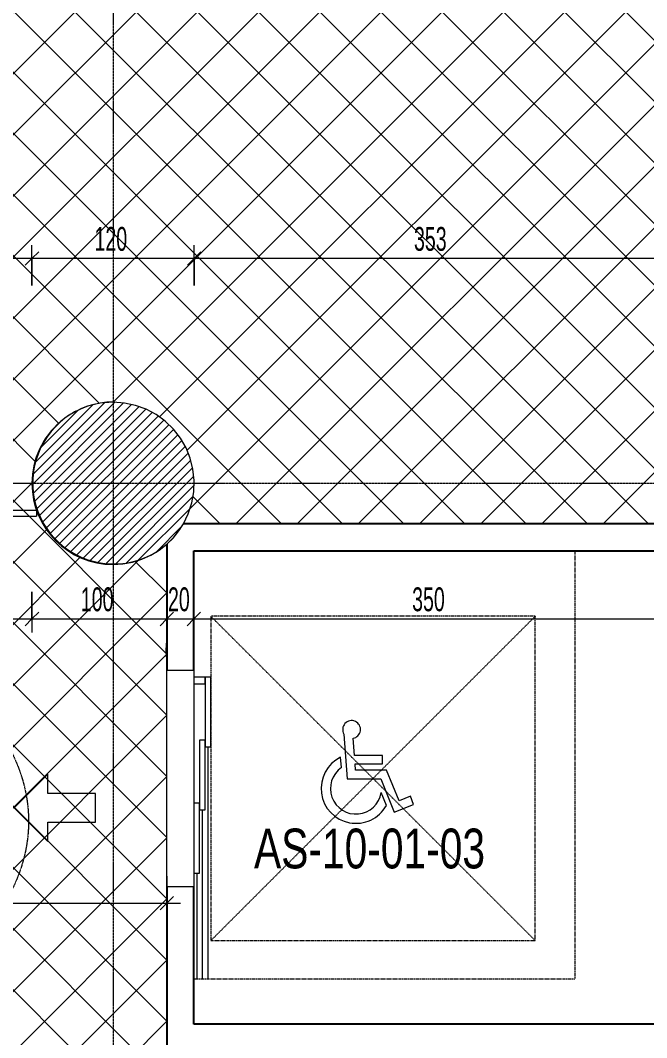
# Model space of a CAD drawing. Header units: centimetres. Extents: x -9345 to 11316, y -7197 to -3465.
# Drawn here: x -2281 to -1817, y -5941 to -5188 of the extents above; entities that cross this region are included whole.
import ezdxf

# ---------------------------------------------------------------- set-up
doc = ezdxf.new("R2010")
doc.units = ezdxf.units.CM
for name, pattern in [('Aligning Line', [0.635, 0.3175, -0.3175]), ('Grid Line 1_4_', [1.11125, 0.635, -0.15875, 0.15875, -0.15875]), ('Overhead', [0.396875, 0.238125, -0.15875])]:
    doc.linetypes.add(name, pattern=pattern)
for name, color, linetype, lineweight in [('A-ANNO-DIMS', 211, 'Continuous', 9), ('A-ANNO-DIMS-100', 211, 'Continuous', 9), ('A-DETL-GENF', 92, 'Continuous', 9), ('A-DETL-THIN', 151, 'Continuous', 9), ('A-FLOR-HRAL', 11, 'Continuous', 9), ('A-FLOR-OVHD', 1, 'Overhead', 9), ('A-WALL', 113, 'Continuous', 9), ('G-ANNO-TEXT', 231, 'Continuous', 9), ('L-SITE', 91, 'Continuous', 9), ('Q-SPCQ', 91, 'Continuous', 9), ('S-COLS', 52, 'Continuous', 9), ('S-GRID', 1, 'Continuous', 9)]:
    doc.layers.add(name, color=color, linetype=linetype, lineweight=lineweight)
doc.styles.add('Swis721 LtCn BT_1', font='swisscl.ttf', dxfattribs={"width": 0.8, "height": 17.639445})
doc.styles.add('Swis721 LtCn BT_3', font='swisscl.ttf', dxfattribs={"height": 29.399076})
doc.dimstyles.new('IUAS_DIMENSION_INSIDE_100', dxfattribs={"dimscale": 30.48, "dimtxt": 18, "dimasz": 0.328084, "dimexe": 0.328084, "dimexo": 0.0625, "dimgap": 0, "dimtad": 1, "dimdec": 0, "dimdsep": 46, "dimtxsty": 'Swis721 LtCn BT_1', "dimblk1": 'OBLIQUE', "dimblk2": 'OBLIQUE', "dimsah": 1, "dimcen": 0.09, "dimdle": 0.328084, "dimazin": 0, "dimtfac": 1, "dimtdec": 4, "dimtix": 1, "dimtmove": 0, "dimatfit": 3, "dimfxl": 0.656168, "dimfxlon": 1, "dimtvp": 1, "dimtolj": 1, "dimtzin": 0, "dimarcsym": 2})

# ---------------------------------------------------------------- blocks, each defined once
blk = doc.blocks.new('Railing - Railing-1489673-_116_30 KONKORS KATI _ CONCOURSE LEVEL')
at = {"layer": 'A-FLOR-HRAL'}
for p, q in [((-6129.15, 386.81), (-6127.78, 387.36)), ((-6129.15, 386.81), (-5999.83, 60.77)), ((-6127.73, 387.38), (-6125.44, 388.29)), ((-5996.11, 62.24), (-6125.44, 388.29)), ((-5996.11, 62.24), (-5999.83, 60.77))]:
    blk.add_line(p, q, dxfattribs=at)
blk = doc.blocks.new('M_Parking Symbol - ADA - M_Parking Symbol - ADA-492479-_116_30 KONKORS KATI _ CONCOURSE LEVEL')
at = {"layer": 'L-SITE'}
for p, q in [((-5.12, 28.82), (-2.59, -4.4)), ((2.62, 13), (1.65, 25.67)), ((-6.97, 4.04), (-7.54, 11.63)), ((23.52, 13), (2.62, 13)), ((23.52, 6.83), (23.52, 13)), ((3.45, 2.11), (3.09, 6.83)), ((3.09, 6.83), (23.52, 6.83)), ((26.48, 2.11), (3.45, 2.11)), ((35.67, -20.47), (26.48, 2.11)), ((-2.59, -4.4), (22.1, -4.4)), ((22.1, -4.4), (32.07, -28.92)), ((26.28, -23.95), (22.41, -14.44)), ((44.2, -17.06), (35.67, -20.47)), ((46.31, -23.23), (44.2, -17.06)), ((32.07, -28.92), (46.31, -23.23))]:
    blk.add_line(p, q, dxfattribs=at)
for centre, radius, start, end in [((0.56, 32.19), 6.6, 279.52961, 210.67771), ((3.77, -11.48), 25.73, 116.09402, 331.00806), ((3.77, -11.48), 18.87, 124.68421, 350.97943)]:
    blk.add_arc(centre, radius, start, end, dxfattribs=at)
blk = doc.blocks.new('20 KİŞİLİK ASANSÖR - 4 Person 320kg load-V13-_116_30 KONKORS KATI _ CONCOURSE LEVEL')
at = {"layer": 'Q-SPCQ', "linetype": 'Aligning Line'}
for p, q in [((178.64, 292), (-137.86, 292)), ((-137.86, 292), (-137.86, 10)), ((178.64, 10), (178.64, 292)), ((-89.61, 262.5), (150.39, 22.5)), ((-89.61, 22.5), (150.39, 262.5)), ((150.39, 262.5), (-89.61, 262.5)), ((-89.61, 262.5), (-89.61, 22.5)), ((150.39, 22.5), (150.39, 262.5)), ((-89.61, 22.5), (150.39, 22.5)), ((-137.86, 10), (178.64, 10))]:
    blk.add_line(p, q, dxfattribs=at)
at = {"layer": 'Q-SPCQ'}
for p, q in [((7.06, 22.5), (-44.61, 22.5)), ((-44.61, 22.5), (-44.61, 18.33)), ((-39.61, 18.33), (-44.61, 18.33)), ((-44.61, 18.33), (-44.61, 10)), ((-44.61, 18.33), (7.06, 18.33)), ((-39.61, 10), (-39.61, 18.33)), ((2.06, 18.33), (2.06, 14.17)), ((53.72, 18.33), (2.06, 18.33)), ((7.06, 18.33), (7.06, 22.5)), ((7.06, 20.42), (178.64, 20.42)), ((53.72, 14.17), (53.72, 18.33)), ((53.72, 16.25), (178.64, 16.25)), ((-49.61, -10), (-49.61, 10)), ((-49.61, 10), (110.39, 10)), ((2.06, 14.17), (53.72, 14.17)), ((48.72, 14.17), (48.72, 10)), ((100.39, 14.17), (48.72, 14.17)), ((100.39, 10), (100.39, 14.17)), ((100.39, 12.08), (178.64, 12.08)), ((110.39, -10), (110.39, 10)), ((-69.61, -10.3), (-69.61, -10)), ((-59.61, -10.3), (-69.61, -10.3)), ((-66.11, -10.4), (-66.06, -10.4)), ((-63.11, -10.4), (-66.11, -10.4)), ((-66.11, -10.4), (-66.06, -10.4)), ((-66.06, -10.4), (-66.11, -10.4)), ((-63.16, -10.4), (-63.11, -10.4)), ((-63.16, -10.4), (-63.11, -10.4)), ((-63.11, -10.4), (-63.16, -10.4)), ((-59.61, -10), (-59.61, -10.3)), ((110.39, -10), (-49.61, -10))]:
    blk.add_line(p, q, dxfattribs=at)
blk = doc.blocks.new('M_Direction Arrows - Straight-KUCUK - M_Direction Arrows - Straight-KUCUK-801815-_116_30 KONKORS KATI _ CONCOURSE LEVEL')
at = {"layer": 'L-SITE'}
for p, q in [((0, 60), (-24.94, 35.06)), ((24.94, 35.06), (0, 60)), ((-24.94, 35.06), (-10.69, 35.06)), ((-10.69, 35.06), (-10.69, 0)), ((10.69, 0), (10.69, 35.06)), ((10.69, 35.06), (24.94, 35.06)), ((-10.69, 0), (10.69, 0))]:
    blk.add_line(p, q, dxfattribs=at)
blk = doc.blocks.new('DIMBLOCK83-_116_30 KONKORS KATI _ CONCOURSE LEVEL')
at = {"layer": 'A-ANNO-DIMS-100', "transparency": 16777216}
for p, q in [((-3036.98, -5610.82), (-3036.98, -5640.82)), ((-3036.98, -5630.82), (-3036.98, -5610.82)), ((-2271.98, -5610.82), (-2271.98, -5640.82)), ((-2271.98, -5630.82), (-2271.98, -5610.82)), ((-3036.98, -5630.82), (-3031.98, -5625.82)), ((-2271.98, -5630.82), (-2266.98, -5625.82)), ((-3036.98, -5630.82), (-3041.98, -5635.82)), ((-3036.98, -5630.82), (-2271.98, -5630.82)), ((-2271.98, -5630.82), (-2276.98, -5635.82))]:
    blk.add_line(p, q, dxfattribs=at)
at = {"layer": 'A-ANNO-DIMS-100', "color": 0, "transparency": 16777216, "insert": (-2668.2, -5607.46), "char_height": 17.639, "width": 32.9143, "attachment_point": 1, "line_spacing_factor": 0.971848, "style": 'Swis721 LtCn BT_1'}
blk.add_mtext('765', dxfattribs=at)
blk = doc.blocks.new('_Oblique')
at = {"color": 0, "linetype": 'ByBlock', "lineweight": -2}
blk.add_line((-0.5, -0.5), (0.5, 0.5), dxfattribs=at)
blk = doc.blocks.new('DIMBLOCK84-_116_30 KONKORS KATI _ CONCOURSE LEVEL')
at = {"layer": 'A-ANNO-DIMS-100', "transparency": 16777216}
for p, q in [((-2271.98, -5610.82), (-2271.98, -5640.82)), ((-2271.98, -5630.82), (-2271.98, -5610.82)), ((-2172.23, -5650.82), (-2172.23, -5620.82)), ((-2271.98, -5630.82), (-2266.98, -5625.82)), ((-2172.23, -5630.82), (-2167.23, -5625.82)), ((-2271.98, -5630.82), (-2276.98, -5635.82)), ((-2271.98, -5630.82), (-2172.23, -5630.82)), ((-2172.23, -5630.82), (-2177.23, -5635.82)), ((-2172.23, -5630.82), (-2172.23, -5650.82))]:
    blk.add_line(p, q, dxfattribs=at)
at = {"layer": 'A-ANNO-DIMS-100', "color": 0, "transparency": 16777216, "insert": (-2235.82, -5607.46), "char_height": 17.639, "width": 32.9143, "attachment_point": 1, "line_spacing_factor": 0.971848, "style": 'Swis721 LtCn BT_1'}
blk.add_mtext('100', dxfattribs=at)
blk = doc.blocks.new('DIMBLOCK85-_116_30 KONKORS KATI _ CONCOURSE LEVEL')
at = {"layer": 'A-ANNO-DIMS-100', "transparency": 16777216}
for p, q in [((-2152.23, -5610.82), (-2152.23, -5640.82)), ((-2152.23, -5630.82), (-2152.23, -5610.82)), ((-2172.23, -5650.82), (-2172.23, -5620.82)), ((-2172.23, -5630.82), (-2167.23, -5625.82)), ((-2152.23, -5630.82), (-2147.23, -5625.82)), ((-2172.23, -5630.82), (-2177.23, -5635.82)), ((-2172.23, -5630.82), (-2152.23, -5630.82)), ((-2172.23, -5630.82), (-2172.23, -5650.82)), ((-2152.23, -5630.82), (-2157.23, -5635.82))]:
    blk.add_line(p, q, dxfattribs=at)
at = {"layer": 'A-ANNO-DIMS-100', "color": 0, "transparency": 16777216, "insert": (-2171.38, -5607.46), "char_height": 17.639, "width": 21.9429, "attachment_point": 1, "line_spacing_factor": 0.971848, "style": 'Swis721 LtCn BT_1'}
blk.add_mtext('20', dxfattribs=at)
blk = doc.blocks.new('DIMBLOCK86-_116_30 KONKORS KATI _ CONCOURSE LEVEL')
at = {"layer": 'A-ANNO-DIMS-100', "transparency": 16777216}
for p, q in [((-2152.23, -5610.82), (-2152.23, -5640.82)), ((-2152.23, -5630.82), (-2152.23, -5610.82)), ((-1801.98, -5610.82), (-1801.98, -5640.82)), ((-1801.98, -5630.82), (-1801.98, -5610.82)), ((-2152.23, -5630.82), (-2147.23, -5625.82)), ((-1801.98, -5630.82), (-1796.98, -5625.82)), ((-2152.23, -5630.82), (-2157.23, -5635.82)), ((-2152.23, -5630.82), (-1801.98, -5630.82)), ((-1801.98, -5630.82), (-1806.98, -5635.82))]:
    blk.add_line(p, q, dxfattribs=at)
at = {"layer": 'A-ANNO-DIMS-100', "color": 0, "transparency": 16777216, "insert": (-1990.82, -5607.46), "char_height": 17.639, "width": 32.9143, "attachment_point": 1, "line_spacing_factor": 0.971848, "style": 'Swis721 LtCn BT_1'}
blk.add_mtext('350', dxfattribs=at)
blk = doc.blocks.new('DIMBLOCK100-_116_30 KONKORS KATI _ CONCOURSE LEVEL')
at = {"layer": 'A-ANNO-DIMS-100', "transparency": 16777216}
for p, q in [((-3701.98, -5821.04), (-3701.98, -5851.04)), ((-3701.98, -5841.04), (-3701.98, -5821.04)), ((-2172.23, -5821.04), (-2172.23, -5851.04)), ((-2172.23, -5841.04), (-2172.23, -5821.04)), ((-3701.98, -5841.04), (-3696.98, -5836.04)), ((-2172.23, -5841.04), (-2167.23, -5836.04)), ((-3701.98, -5841.04), (-3706.98, -5846.04)), ((-3701.98, -5841.04), (-2162.23, -5841.04)), ((-2172.23, -5841.04), (-2177.23, -5846.04))]:
    blk.add_line(p, q, dxfattribs=at)
at = {"layer": 'A-ANNO-DIMS-100', "color": 0, "transparency": 16777216, "insert": (-2955.39, -5817.69), "char_height": 17.639, "width": 43.8857, "attachment_point": 1, "line_spacing_factor": 0.971848, "style": 'Swis721 LtCn BT_1'}
blk.add_mtext('1530', dxfattribs=at)
blk = doc.blocks.new('DIMBLOCK170-_116_30 KONKORS KATI _ CONCOURSE LEVEL')
at = {"layer": 'A-ANNO-DIMS-100', "transparency": 16777216}
for p, q in [((-2151.98, -5384.22), (-2151.98, -5354.22)), ((-1799.48, -5384.22), (-1799.48, -5354.22)), ((-2151.98, -5364.22), (-2156.98, -5369.22)), ((-2151.98, -5364.22), (-2146.98, -5359.22)), ((-1799.48, -5364.22), (-2151.98, -5364.22)), ((-2151.98, -5364.22), (-2151.98, -5384.22)), ((-1799.48, -5364.22), (-1804.48, -5369.22)), ((-1799.48, -5364.22), (-1794.48, -5359.22)), ((-1799.48, -5364.22), (-1799.48, -5384.22))]:
    blk.add_line(p, q, dxfattribs=at)
at = {"layer": 'A-ANNO-DIMS-100', "color": 0, "transparency": 16777216, "insert": (-1989.45, -5340.86), "char_height": 17.639, "width": 32.9143, "attachment_point": 1, "line_spacing_factor": 0.971848, "style": 'Swis721 LtCn BT_1'}
blk.add_mtext('353', dxfattribs=at)
blk = doc.blocks.new('DIMBLOCK171-_116_30 KONKORS KATI _ CONCOURSE LEVEL')
at = {"layer": 'A-ANNO-DIMS-100', "transparency": 16777216}
for p, q in [((-2271.98, -5384.22), (-2271.98, -5354.22)), ((-2151.98, -5384.22), (-2151.98, -5354.22)), ((-2271.98, -5364.22), (-2276.98, -5369.22)), ((-2271.98, -5364.22), (-2266.98, -5359.22)), ((-2151.98, -5364.22), (-2271.98, -5364.22)), ((-2271.98, -5364.22), (-2271.98, -5384.22)), ((-2151.98, -5364.22), (-2156.98, -5369.22)), ((-2151.98, -5364.22), (-2146.98, -5359.22)), ((-2151.98, -5364.22), (-2151.98, -5384.22))]:
    blk.add_line(p, q, dxfattribs=at)
at = {"layer": 'A-ANNO-DIMS-100', "color": 0, "transparency": 16777216, "insert": (-2225.7, -5340.86), "char_height": 17.639, "width": 32.9143, "attachment_point": 1, "line_spacing_factor": 0.971848, "style": 'Swis721 LtCn BT_1'}
blk.add_mtext('120', dxfattribs=at)
blk = doc.blocks.new('DIMBLOCK172-_116_30 KONKORS KATI _ CONCOURSE LEVEL')
at = {"layer": 'A-ANNO-DIMS-100', "transparency": 16777216}
for p, q in [((-3036.98, -5384.22), (-3036.98, -5354.22)), ((-2271.98, -5384.22), (-2271.98, -5354.22)), ((-3036.98, -5364.22), (-3041.98, -5369.22)), ((-3036.98, -5364.22), (-3031.98, -5359.22)), ((-2271.98, -5364.22), (-3036.98, -5364.22)), ((-3036.98, -5364.22), (-3036.98, -5384.22)), ((-2271.98, -5364.22), (-2276.98, -5369.22)), ((-2271.98, -5364.22), (-2266.98, -5359.22)), ((-2271.98, -5364.22), (-2271.98, -5384.22))]:
    blk.add_line(p, q, dxfattribs=at)
at = {"layer": 'A-ANNO-DIMS-100', "color": 0, "transparency": 16777216, "insert": (-2668.2, -5340.86), "char_height": 17.639, "width": 32.9143, "attachment_point": 1, "line_spacing_factor": 0.971848, "style": 'Swis721 LtCn BT_1'}
blk.add_mtext('765', dxfattribs=at)

msp = doc.modelspace()

# ---------------------------------------------------------------- hatches: boundary and pattern name
at = {"layer": 'A-DETL-GENF', "lineweight": 18}
h = msp.add_hatch(dxfattribs=at)
h.set_pattern_fill('FP_6', color=253, style=0, pattern_type=2)
h.set_pattern_definition([(45, (0, 0), (-22.62742, 22.62742), []), (135, (0, 0), (-22.62742, -22.62742), [])])
h.paths.add_polyline_path([(-2151.98, -6550.52), (-2151.98, -6310.53), (-2063.98, -6310.53), (-2063.98, -6130.53), (-2152.23, -6130.53), (-2152.23, -5950.53), (-2172.23, -5950.53), (-2172.23, -5575.47), (-2179.07, -5580.6), (-2186.56, -5584.7), (-2194.56, -5587.7), (-2202.91, -5589.53), (-2211.43, -5590.15), (-2219.95, -5589.56), (-2228.31, -5587.75), (-2236.32, -5584.78), (-2244.21, -5580.42), (-2250.67, -5575.59), (-2256.73, -5569.56), (-2261.86, -5562.73), (-2265.97, -5555.24), (-2268.98, -5547.24), (-2270.81, -5538.9), (-2271.44, -5530.38), (-2270.85, -5521.85), (-2269.06, -5513.5), (-2266.09, -5505.49), (-2262.02, -5497.98), (-2256.91, -5491.12), (-2250.89, -5485.06), (-2244.06, -5479.92), (-2236.57, -5475.81), (-2228.58, -5472.8), (-2220.23, -5470.95), (-2211.71, -5470.32), (-2203.36, -5470.93), (-2195.18, -5472.69), (-2187.32, -5475.58), (-2179.93, -5479.53), (-2173.17, -5484.47), (-2167.16, -5490.3), (-2162.02, -5496.91), (-2157.85, -5504.17), (-2154.73, -5511.94), (-2152.72, -5520.07), (-2151.86, -5528.4), (-2152.16, -5536.77), (-2153.63, -5545.01), (-2156.23, -5552.97), (-2159.91, -5560.49), (-1801.98, -5560.52), (-1801.98, -5057.62), (-1801.45, -5040.73), (-1799.72, -5023.92), (-1796.79, -5007.28), (-1792.67, -4990.89), (-1787.39, -4974.84), (-1780.98, -4959.21), (-1773.47, -4944.08), (-1764.89, -4929.52), (-1755.3, -4915.61), (-1744.73, -4902.43), (-1733.24, -4890.03), (-1720.9, -4878.49), (-1707.77, -4867.86), (-1693.91, -4858.2), (-1679.39, -4849.56), (-1664.29, -4841.97), (-1648.69, -4835.49), (-1632.66, -4830.14), (-1616.29, -4825.95), (-1599.67, -4822.94), (-1582.87, -4821.13), (-1565.98, -4820.52), (-811.98, -4820.52), (-811.98, -4815.27), (-661.98, -4815.27), (-661.98, -4164.91), (-811.98, -4164.91), (-811.98, -4140.52), (-2248.98, -4140.52), (-2248.98, -4460.52), (-3061.98, -4460.52), (-3061.98, -4140.52), (-3986.98, -4140.52), (-3986.98, -4320.53), (-4091.98, -4320.53), (-4091.98, -4630.53), (-3986.98, -4630.53), (-3986.98, -4810.52), (-3836.98, -4810.52), (-3836.98, -4910.52), (-3986.98, -4910.52), (-3986.98, -4814.92), (-4786.98, -4814.92), (-4786.98, -4910.53), (-4936.98, -4910.53), (-4936.98, -4815.47), (-4991.98, -4815.47), (-4991.98, -4140.52), (-6661.98, -4140.52), (-6661.98, -4165.41), (-6811.98, -4165.41), (-6811.98, -4816.78), (-6661.98, -4816.78), (-6661.98, -5290.53), (-4006.98, -5290.53), (-3987.44, -5291.15), (-3967.98, -5293.03), (-3948.68, -5296.15), (-3929.62, -5300.5), (-3910.87, -5306.07), (-3892.53, -5312.82), (-3874.65, -5320.73), (-3857.31, -5329.78), (-3840.59, -5339.91), (-3824.56, -5351.1), (-3809.27, -5363.29), (-3794.8, -5376.43), (-3781.2, -5390.48), (-3768.52, -5405.36), (-3756.83, -5421.03), (-3746.16, -5437.42), (-3735.92, -5455.8), (-3728.09, -5472.07), (-3720.75, -5490.19), (-3714.59, -5508.75), (-3709.63, -5527.66), (-3705.89, -5546.85), (-3703.39, -5566.24), (-3702.14, -5585.75), (-3702.14, -5605.3), (-3703.39, -5624.81), (-3705.89, -5644.21), (-3709.63, -5663.4), (-3714.59, -5682.31), (-3720.75, -5700.86), (-3728.09, -5718.99), (-3736.57, -5736.6), (-3746.17, -5753.64), (-3756.83, -5770.02), (-3768.53, -5785.69), (-3781.2, -5800.58), (-3794.8, -5814.62), (-3809.27, -5827.77), (-3824.56, -5839.96), (-3840.6, -5851.14), (-3857.32, -5861.28), (-3874.65, -5870.32), (-3892.53, -5878.24), (-3910.88, -5884.99), (-3929.62, -5890.55), (-3948.68, -5894.9), (-3967.98, -5898.02), (-3987.44, -5899.9), (-4006.98, -5900.53), (-6131.98, -5900.51), (-6131.98, -6190.52), (-4061.98, -6190.53), (-4061.98, -6370.53), (-3978.51, -6370.53), (-3978.51, -6550.51), (-2167.91, -6550.52)], flags=0)
h.paths.add_polyline_path([(-3186.98, -5580.53), (-3186.98, -5480.53), (-3036.98, -5480.53), (-3036.98, -5580.53), (-3159.77, -5580.53)], flags=0)
h.paths.add_polyline_path([(-3111.98, -4920.52), (-3120.52, -4919.91), (-3128.88, -4918.09), (-3136.9, -4915.1), (-3144.42, -4911), (-3151.27, -4905.87), (-3157.33, -4899.81), (-3162.46, -4892.96), (-3166.56, -4885.45), (-3169.55, -4877.43), (-3171.37, -4869.06), (-3171.98, -4860.52), (-3171.37, -4851.98), (-3169.55, -4843.62), (-3166.56, -4835.6), (-3162.46, -4828.08), (-3157.33, -4821.23), (-3151.27, -4815.18), (-3144.42, -4810.05), (-3136.9, -4805.94), (-3128.88, -4802.95), (-3120.52, -4801.13), (-3111.98, -4800.52), (-3103.44, -4801.13), (-3095.08, -4802.95), (-3087.06, -4805.94), (-3079.54, -4810.05), (-3072.69, -4815.18), (-3066.64, -4821.23), (-3061.5, -4828.08), (-3057.4, -4835.6), (-3054.41, -4843.62), (-3052.59, -4851.98), (-3051.98, -4860.52), (-3052.59, -4869.06), (-3054.41, -4877.43), (-3057.4, -4885.45), (-3061.5, -4892.96), (-3066.64, -4899.81), (-3072.69, -4905.87), (-3079.54, -4911), (-3087.06, -4915.1), (-3095.08, -4918.09), (-3103.44, -4919.91)], flags=0)
h.paths.add_polyline_path([(-2211.98, -4920.52), (-2220.52, -4919.91), (-2228.88, -4918.09), (-2236.9, -4915.1), (-2244.42, -4911), (-2251.27, -4905.87), (-2257.33, -4899.81), (-2262.46, -4892.96), (-2266.56, -4885.45), (-2269.55, -4877.43), (-2271.37, -4869.06), (-2271.98, -4860.52), (-2271.37, -4851.98), (-2269.55, -4843.62), (-2266.56, -4835.6), (-2262.46, -4828.08), (-2257.33, -4821.23), (-2251.27, -4815.18), (-2244.21, -4809.93), (-2236.9, -4805.94), (-2228.88, -4802.95), (-2220.52, -4801.13), (-2211.98, -4800.52), (-2203.44, -4801.13), (-2195.08, -4802.95), (-2187.06, -4805.94), (-2179.54, -4810.05), (-2172.69, -4815.18), (-2166.64, -4821.23), (-2161.5, -4828.08), (-2157.4, -4835.6), (-2154.41, -4843.62), (-2152.59, -4851.98), (-2151.98, -4860.52), (-2152.59, -4869.06), (-2154.41, -4877.43), (-2157.4, -4885.45), (-2161.5, -4892.96), (-2166.64, -4899.81), (-2172.69, -4905.87), (-2179.54, -4911), (-2187.06, -4915.1), (-2195.08, -4918.09), (-2203.44, -4919.91)], flags=0)
h.paths.add_polyline_path([(-5746.98, -4910.53), (-5896.98, -4910.53), (-5896.98, -4810.53), (-5746.98, -4810.53), (-5746.98, -4906.57)], flags=0)
h.paths.add_polyline_path([(-641.97, -4816.24), (-411.79, -4816.24), (-411.79, -4590.53), (-331.98, -4590.53), (-331.98, -4390.53), (-411.79, -4390.53), (-411.79, -4165.52), (-656.12, -4165.52), (-656.12, -4816.24)], flags=0)
h.paths.add_polyline_path([(-8424.27, -4815.52), (-6821.85, -4815.52), (-6821.85, -4165.52), (-8477.22, -4165.52), (-8477.22, -4390.53), (-8532.22, -4390.53), (-8532.22, -4590.53), (-8477.22, -4590.53), (-8477.22, -4815.52)], flags=0)
at = {"layer": 'S-COLS'}
h = msp.add_hatch(dxfattribs=at)
h.set_pattern_fill('FP_1', color=256, style=0, pattern_type=2)
h.set_pattern_definition([(45, (0, 0), (-3.535534, 3.535534), [])])
h.paths.add_polyline_path([(-2211.98, -5590.53), (-2204.76, -5590.09), (-2197.64, -5588.79), (-2190.73, -5586.64), (-2184.13, -5583.67), (-2177.93, -5579.93), (-2172.23, -5575.47), (-2167.63, -5570.94), (-2163.55, -5565.94), (-2159.91, -5560.29), (-2156.23, -5552.62), (-2153.63, -5544.28), (-2152.31, -5536.77), (-2152.02, -5528.4), (-2152.89, -5520.11), (-2154.95, -5511.91), (-2158.05, -5504.23), (-2162.34, -5496.86), (-2167.91, -5489.88), (-2173.55, -5484.47), (-2180.4, -5479.53), (-2187.95, -5475.58), (-2196.19, -5472.69), (-2203.63, -5471.11), (-2211.98, -5470.53), (-2220.52, -5471.14), (-2228.89, -5472.96), (-2236.91, -5475.95), (-2244.42, -5480.05), (-2251.27, -5485.18), (-2257.33, -5491.24), (-2262.46, -5498.09), (-2266.56, -5505.6), (-2269.55, -5513.62), (-2271.37, -5521.99), (-2271.98, -5530.53), (-2271.37, -5539.07), (-2269.55, -5547.43), (-2266.56, -5555.45), (-2262.46, -5562.97), (-2257.33, -5569.82), (-2250.67, -5576.32), (-2243.83, -5581.33), (-2236.22, -5585.36), (-2228.23, -5588.24), (-2219.9, -5589.96), (-2217.18, -5590.16)], flags=0)

# ---------------------------------------------------------------- linework, layer by layer
at = {"layer": 'A-DETL-THIN'}
msp.add_arc((-2211.52, -5530.24), 59.92, 90.18054, 310.97759, dxfattribs=at)
at = {"layer": 'A-FLOR-OVHD'}
msp.add_ellipse((-2654.48, -5780.53), major_axis=(-380, 0), ratio=0.526316, dxfattribs=at)
at = {"layer": 'A-WALL', "lineweight": 25}
for p, q in [((-1576.98, -5560.53), (-2160.02, -5560.53)), ((-2172.23, -5575.47), (-2172.23, -5668.78)), ((-2152.23, -5668.78), (-2152.23, -5580.53)), ((-2152.23, -5580.53), (-1801.98, -5580.53)), ((-2172.23, -5828.78), (-2172.23, -5950.53)), ((-2152.23, -5930.53), (-2152.23, -5828.78)), ((-1801.98, -5930.53), (-2152.23, -5930.53))]:
    msp.add_line(p, q, dxfattribs=at)
at = {"layer": 'A-WALL'}
msp.add_arc((-2211.98, -5530.53), 60, 311.49082, 330, dxfattribs=at)
at = {"layer": 'S-COLS', "flags": 128}
for points in [[(-2160.02, -5560.53), (-2156.35, -5553), (-2153.77, -5545.04), (-2152.31, -5536.8), (-2152.02, -5528.43), (-2152.89, -5520.11), (-2154.92, -5511.99), (-2158.05, -5504.23), (-2162.24, -5496.98), (-2167.39, -5490.38), (-2173.42, -5484.57), (-2180.19, -5479.64), (-2187.58, -5475.71), (-2195.44, -5472.85), (-2203.63, -5471.11), (-2211.98, -5470.53)], [(-2172.23, -5575.47), (-2167.63, -5570.94), (-2163.55, -5565.94), (-2160.02, -5560.53)], [(-2211.98, -5590.53), (-2204.76, -5590.09), (-2197.64, -5588.79), (-2190.73, -5586.64), (-2184.13, -5583.67), (-2177.93, -5579.93), (-2172.23, -5575.47)]]:
    msp.add_lwpolyline(points, dxfattribs=at)
at = {"layer": 'S-COLS'}
for start, end in [(90, 114.31312), (114.31312, 122.33605), (130.44958, 179.82275), (122.33691, 130.4475), (180, 270)]:
    msp.add_arc((-2211.98, -5530.53), 60, start, end, dxfattribs=at)
at = {"layer": 'S-GRID', "linetype": 'Grid Line 1_4_'}
for p, q in [((-2211.98, -3567.14), (-2211.98, -7007.41)), ((1078.19, -5530.53), (-8251.71, -5530.53))]:
    msp.add_line(p, q, dxfattribs=at)

# ---------------------------------------------------------------- block references
at = {"layer": 'A-FLOR-HRAL', "rotation": 68.36410604411739}
msp.add_blockref('Railing - Railing-1489673-_116_30 KONKORS KATI _ CONCOURSE LEVEL', (0, 0), dxfattribs=at)
at = {"layer": 'L-SITE'}
msp.add_blockref('M_Parking Symbol - ADA - M_Parking Symbol - ADA-492479-_116_30 KONKORS KATI _ CONCOURSE LEVEL', (-2036.16, -5744.78), dxfattribs=at)
at = {"layer": 'L-SITE', "rotation": 89.9999999999999}
msp.add_blockref('M_Direction Arrows - Straight-KUCUK - M_Direction Arrows - Straight-KUCUK-801815-_116_30 KONKORS KATI _ CONCOURSE LEVEL', (-2225.07, -5770.53), dxfattribs=at)
at = {"layer": 'Q-SPCQ', "rotation": 269.9999999999999}
msp.add_blockref('20 KİŞİLİK ASANSÖR - 4 Person 320kg load-V13-_116_30 KONKORS KATI _ CONCOURSE LEVEL', (-2162.23, -5718.39), dxfattribs=at)

# ---------------------------------------------------------------- texts
at = {"layer": 'G-ANNO-TEXT', "color": 7, "insert": (-2107.75, -5785.91), "char_height": 29.3991, "width": 231.84, "attachment_point": 1, "line_spacing_factor": 0.971848, "style": 'Swis721 LtCn BT_3'}
msp.add_mtext('AS-10-01-03', dxfattribs=at)

# ---------------------------------------------------------------- dimensions: what is measured, and where the dimension line sits
at = {"layer": 'A-ANNO-DIMS'}
for base, p1, p2, override, picture, middle in [((-3036.98, -5364.22), (-2271.98, -5384.22), (-3036.98, -5384.22), {"dimpost": '<>', "dimfxl": 765}, 'DIMBLOCK172-_116_30 KONKORS KATI _ CONCOURSE LEVEL', (-2654.48, -5355.18)), ((-2271.98, -5364.22), (-2151.98, -5384.22), (-2271.98, -5384.22), {"dimpost": '<>', "dimfxl": 120}, 'DIMBLOCK171-_116_30 KONKORS KATI _ CONCOURSE LEVEL', (-2211.98, -5355.18)), ((-2271.98, -5630.82), (-3036.98, -5610.82), (-2271.98, -5610.82), {"dimpost": '<>', "dimfxl": 765}, 'DIMBLOCK83-_116_30 KONKORS KATI _ CONCOURSE LEVEL', (-2654.48, -5621.78)), ((-2172.23, -5630.82), (-2271.98, -5610.82), (-2172.23, -5650.82), {"dimpost": '<>', "dimfxl": 107.471217}, 'DIMBLOCK84-_116_30 KONKORS KATI _ CONCOURSE LEVEL', (-2222.11, -5621.78)), ((-2152.23, -5630.82), (-2172.23, -5650.82), (-2152.23, -5610.82), {"dimpost": '<>', "dimfxl": 44.72136}, 'DIMBLOCK85-_116_30 KONKORS KATI _ CONCOURSE LEVEL', (-2162.23, -5621.78)), ((-1801.98, -5630.82), (-2152.23, -5610.82), (-1801.98, -5610.82), {"dimpost": '<>', "dimfxl": 350.25}, 'DIMBLOCK86-_116_30 KONKORS KATI _ CONCOURSE LEVEL', (-1977.11, -5621.77)), ((-2172.23, -5841.04), (-3701.98, -5821.04), (-2172.23, -5821.04), {"dimpost": '<>', "dimfxl": 1529.75}, 'DIMBLOCK100-_116_30 KONKORS KATI _ CONCOURSE LEVEL', (-2937.11, -5832))]:
    dim = msp.add_linear_dim(base=base, p1=p1, p2=p2, dimstyle='IUAS_DIMENSION_INSIDE_100', override=override, dxfattribs=at)
    dim.commit()
    dim.dimension.update_dxf_attribs({"geometry": picture, "text_midpoint": middle})
dim = msp.add_linear_dim(base=(-2151.98314876, -5364.21738881), p1=(-1799.48314876, -5384.21738881), p2=(-2151.98314876, -5384.21738881), angle=0, dimstyle='IUAS_DIMENSION_INSIDE_100', override={"dimpost": '<>', "dimfxl": 352.5}, dxfattribs=at)
dim.commit()
dim.dimension.update_dxf_attribs({"geometry": 'DIMBLOCK170-_116_30 KONKORS KATI _ CONCOURSE LEVEL', "text_midpoint": (-1975.73314876, -5355.17226011)})

doc.saveas('drawing.dxf')
